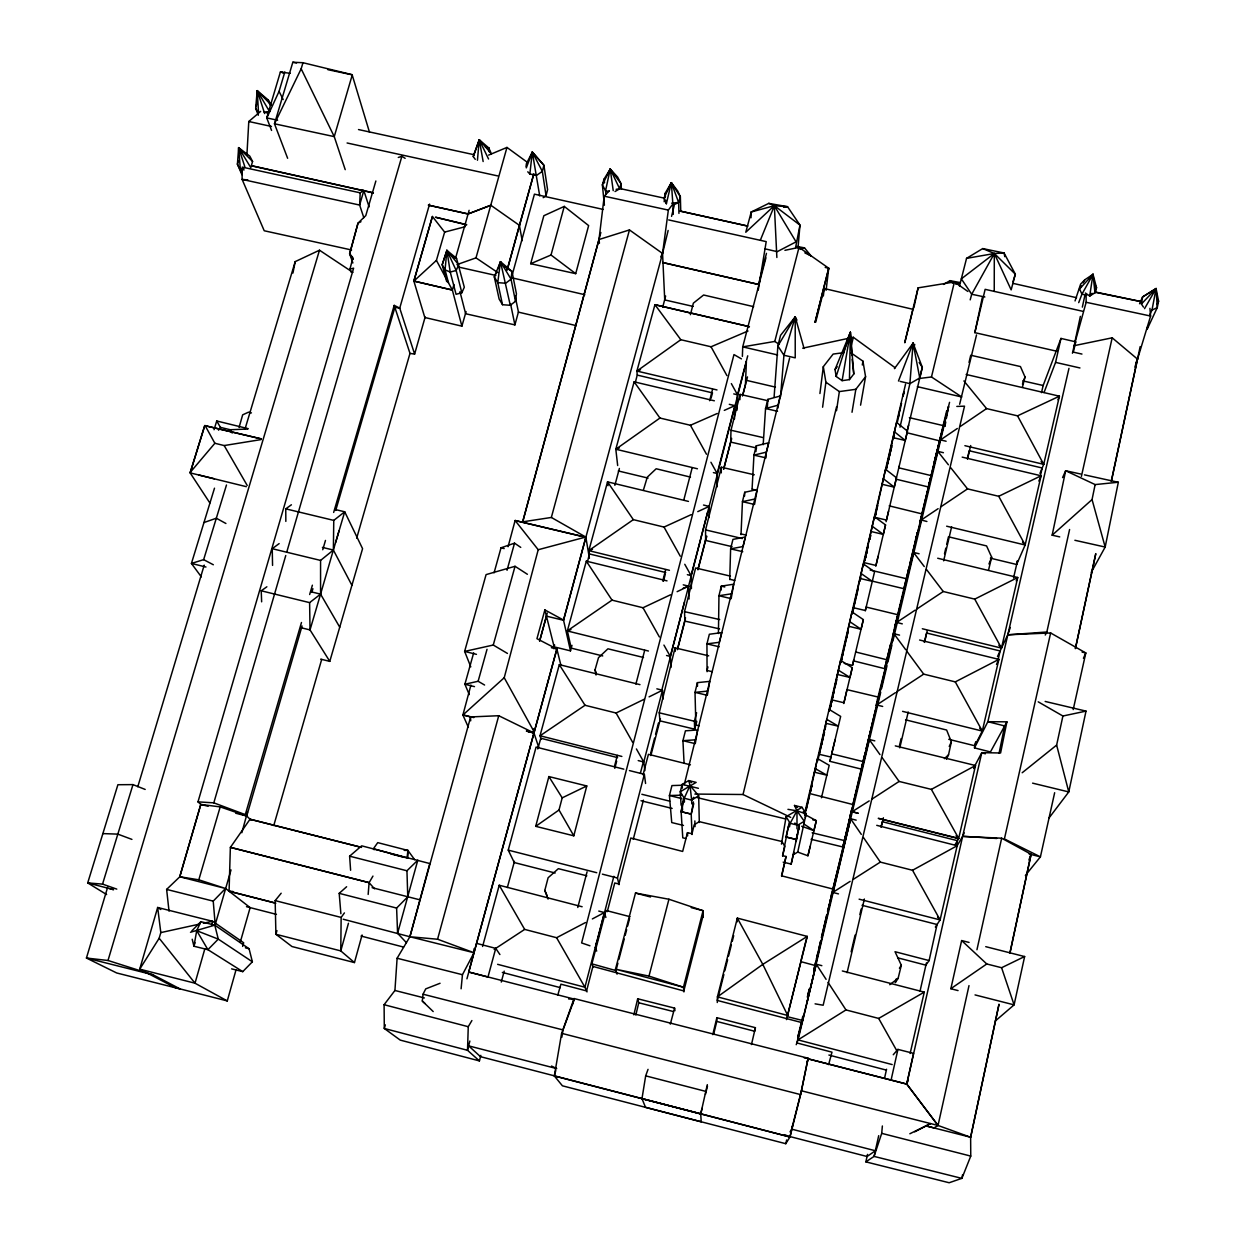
<?xml version="1.0" encoding="UTF-8"?>
<svg xmlns="http://www.w3.org/2000/svg" width="1245" height="1245" viewBox="0 0 1245 1245"><rect width="100%" height="100%" fill="white"/><g stroke="black" fill="none" stroke-linecap="round" stroke-linejoin="round"><path stroke-width="1.5" d="M261.637 601.833L261.232 590.799L309.616 602.627L320.572 594.13L333.364 550.041L333.769 520.394L344.709 511.788L333.364 550.041L320.572 560.421L320.572 594.13L310.021 629.923L329.785 661.375L362.575 548.671L344.709 511.788L335.247 509.532M774.079 397.279L777.876 345.985L795.213 316.868L795.228 357.86L783.93 355.245L777.876 345.985L780.553 335.341L795.213 316.852L796.94 320.136M994.241 291.423L994.304 253.466L1004.077 252.984L1015.329 274.18L1011.158 289.883L994.335 253.498L982.71 248.58L966.556 258.353L959.475 286.132M246.323 486.671L190.143 472.882L204.74 425.619L261.092 438.831L204.74 425.619L190.143 472.882L209.876 502.996M404.174 850.351L407.909 850.428L407.846 858.225L373.391 848.748L377.749 842.632L407.909 850.428L414.601 859.61M717.027 486.966L717.151 473.489L734.877 405.652L729.29 404.329M344.429 912.896L341.146 917.425L340.772 950.9L354.451 962.572L362.077 934.979M718.443 633.518L718.956 595.717L721.306 586.146L733.678 584.216L731.173 598.658L718.956 595.717L731.329 593.834M721.26 472.913L721.337 467.233L754.268 474.765M721.244 589.99L721.306 586.146L724.792 586.986M849.448 379.616L850.366 332.291L835.021 369.516L836.173 376.457L842.118 380.659L849.448 379.616L853.79 374.014L850.382 332.291L843.067 353.393M756.633 448.013L730.69 442.084L730.986 430.241L740.075 394.385L768.212 400.797M717.276 1002.521L717.431 996.856L737.336 918.11L807.242 936.396L786.451 1019.608M716.762 1021.429L716.871 1017.71L755.404 1027.685L754.719 1031.265L716.762 1021.429L713.618 1034.393M729.726 579.547L730.613 548.874L732.947 539.396L745.335 537.031L743 546.555L730.613 548.858L742.751 551.691M734.488 418.958L734.877 405.652L724.294 410.383M471.902 1020.542L468.26 1026.705L467.513 1050.298L479.434 1060.911L480.835 1055.355M737.024 410.181L737.507 394.789L747.731 355.821M739.904 399.661L740.075 394.385M742.378 356.397L742.72 346.873L765.924 257.839M751.031 217.766L751.249 211.992L768.772 203.371L787.556 206.701L799.975 225.112L797.998 247.957M746.377 361.735L745.444 384.627L742.549 395.91M741.024 534.696L742.44 501.673L744.743 492.273L757.225 489.581L754.532 504.458L742.44 501.673L754.859 499.012M369.111 206.935L363.789 190.376L360.194 192.819L359.649 205.067L363.805 217.657M744.572 496.039L744.743 492.273M758.221 290.194L766.204 241.623L668.674 219.929M534.167 729.103L533.965 732.947L538.774 747.498M752.089 488.989L753.941 455.125L756.275 445.85L768.725 442.784L766.391 452.122L753.941 455.125L765.986 457.88L766.251 454.051M246.899 155.236L248.782 121.512L260.641 111.381M755.948 451.562L756.275 445.85M763.185 444.683L765.55 408.547L767.869 399.365L780.257 396.003L777.783 408.235M424.374 997.945L394.93 990.475L397.108 958.245L409.901 936.722L470.657 716.933L498.747 715.719L533.965 732.947L556.873 649.003L536.953 638.685L544.874 609.925L563.503 620.041L570.49 650.855L554.165 646.871L544.874 609.925M776.864 257.482L774.359 205.752L787.556 206.701L783.727 207.261M767.34 407.037L767.869 399.365M368.162 894.439L369.096 882.674L372.955 876.091M737.024 921.985L737.336 918.11L762.749 964.284M907.107 431.408L922.312 367.306L913.099 343.184L909.893 383.662L900.01 427.206M780.553 396.641L783.93 355.245L795.228 316.899L804.083 348.507M795.586 247.49L799.975 225.112L774.406 205.69L768.772 203.371M255.661 108.471L257.201 90.652L268.189 99.927L271.208 105.078L257.233 90.652L258.524 112.455L255.661 108.471L258.306 115.24M477.442 160.247L479.247 139.751L488.756 147.922L491.417 153.789L479.278 139.736L473.24 156.574L475.263 159.344M998.926 1004.45L970.633 1137.261L970.758 1156.091L961.903 1178.33L949.157 1182.75L865.851 1161.865L874.068 1156.403L881.709 1133.355L882.363 1125.978M461.848 292.762L456.168 270.476L458.689 264.811L446.908 250.401L450.239 272.033L456.059 294.302L461.848 292.762L464.307 287.221L456.541 258.337L446.893 250.385L445.056 269.869L448.511 282.88M461.101 988.795L462.455 974.711L474.003 952.736L556.873 649.003L551.395 647.711M433.198 1011.562L422.304 1001.027L423.051 994.179L425.728 988.888L440.061 983.27M407.131 857.26L407.909 850.413M532.331 152.092L543.894 165.243L542.338 171.374L536.471 175.436L529.856 173.973L532.3 152.123L543.894 165.243L547.582 189.66L546.057 195.683L543.178 197.675M823.334 296.03L824.206 288.529L912.99 309.32L904.804 342.78M826.104 290.287L828.734 268.22L799.025 247.366L784.926 250.323M609.396 190.641L604.23 196.196L599.001 239.522L522.573 522.293L600.853 232.504M849.666 338.017L850.366 332.259L836.173 376.457M515.492 301.29L516.426 293.758L511.991 271.472L500.49 261.668L494.296 276.857L499.12 299.033L502.513 304.714L510.279 305.29L515.492 301.29L511.041 279.16L511.991 271.472L504.412 266.523M526.012 166.706L526.386 163.764L532.3 152.092L542.338 171.374L546.057 195.683M819.926 393.513L823.318 366.668L833.138 354.078L844.079 352.6M413.854 281.043L432.42 216.49L444.636 232.099L436.419 260.392L413.869 281.09L452.355 290.038L461.895 326.159L424.81 317.491L413.854 281.043L452.355 290.038L453.958 284.514M822.603 407.208L825.886 382.184L823.318 366.668M672.611 204.336L668.347 210.094L662.558 253.451L563.503 620.041M836.515 410.663L839.348 391.584L825.886 382.184M1075.042 300.932L1080.629 284.109L1084.846 279.767L1092.986 274.305L1089.702 296.014L1085.344 293.011M707.316 1084.66L700.733 1113.901L701.2 1121.807L645.517 1107.334L641.984 1098.666L645.673 1075.851L648.038 1069.346M561.822 1037.287L563.02 1029.926L574.381 999.144L468.727 972.018L534.214 732.044M852.016 412.266L855.844 389.311L865.571 376.69L862.941 361.175L851.035 352.895M862.303 364.972L862.941 361.175M1143.486 307.11L1141.385 304.013L1142.583 296.948L1156.091 288.529L1158.566 301.197L1157.274 307.593L1147.096 329.396L1147.734 326.268M561.62 1033.303L554.336 1075.945L562.413 1085.811L785.782 1143.704L789.968 1136.981L800.613 1094.604L808.176 1058.234L574.085 998.552L561.651 1033.334L800.613 1094.604M842.118 380.659L850.351 332.306L851.907 355.51M781.455 844.11L786.124 816.689L802.045 807.32L806.091 813.934L805.313 817.607M860.575 405.17L865.571 376.69M685.933 838.57L682.774 837.807L681.124 811.678L683.303 799.43M782.576 856.046L789.081 823.023M789.501 826.913L790.155 823.303L796.956 810.806L794.497 805.453L802.045 807.32M945.033 425.837L945.733 422.008M946.433 418.196L948.534 406.726L938.388 445.679M692.049 834.524L691.208 814.106L693.449 801.936M607.28 911.667L614.75 882.97L618.889 884.012L630.795 838.01L682.665 851.44L687.458 832.672L692.018 833.73L694.165 824.812L699.285 821.653L781.907 841.511L784.895 846.32L782.638 855.688L786.046 856.482L781.673 876.387M1149.664 315.141L1151.983 310.114L1156.091 288.56L1142.583 296.948L1139.564 303.733M863.439 837.496L880.324 862.1L912.538 870.271L957.172 845.729L876.745 825.342M292.933 273.06L295.205 261.621L319.483 250.214L352.911 272.39M241.841 832.734L247.475 812.191M797.002 828.765L796.971 810.822L787.945 809.343M783.167 862.147L791.151 864.077L799.352 825.513M796.146 841.495L797.625 834.259M798.356 830.633L799.103 827.022L796.131 839.441L785.968 836.998L788.458 826.322M790.046 1131.876L791.68 1129.153L801.438 1090.776L807.912 1058.795L906.78 1084.068L938.03 1125.464L970.633 1137.261L999.035 1004.31M1006.909 721.835L990.444 751.949L974.477 747.887L987.861 721.695L1006.909 721.835L1000.591 752.976L981.791 752.665L973.808 767.714M1062.576 477.598L1065.658 470.735L1095.133 484.585L1118.337 482.235L1105.171 547.053L1091.227 572.389M956.378 845.884L957.452 840.671L882.285 821.7L881.04 826.851M999.05 753.349L1004.653 725.944L987.861 721.695L1068.973 368.349M1074.886 540.283L1105.171 547.053L1092.052 499.572L1095.133 484.585M910.126 1053.503L924.272 992.125L842.32 970.96M1059.728 536.891L1052.149 535.194L1065.658 470.735L1080.707 474.034M596.682 951.102L595.468 947.694L596.682 941.998M809.515 795.353L806.169 810.013M810.013 793.003L817.529 758.594L829.201 765.301L821.451 797.765M810.588 791.197L811.74 785.782M621.426 189.178L620.975 183.606L617.676 177.101L610.221 169.024L605.568 190.781L605.926 194.469M913.877 307.733L918.11 287.86L954.417 281.961L967.863 291.454M821.482 745.008L824.268 732.013M1057.347 351.355L974.835 332.648L982.305 297.602M1074.793 342.422L1080.364 316.401M1082.356 307.11L1084.8 295.719M1009.835 953.234L1031.093 854.272L1001.665 838.196L962.618 836.438L906.749 1084.099L938.03 1125.464L934.046 1127.923L926.576 1126.04M1009.991 953.032L1031.093 854.272M1095.771 553.62L1075.384 648.645L1095.725 554.056M1111.256 481.395L1137.339 359.774L1150.598 316.043L1149.929 308.355M1045.162 701.449L1086.014 711.113L1068.77 791.929L1049.177 817.778M664.176 201.768L665.001 193.52L671.335 182.657L677.622 190.89L680.361 196.726L680.766 211.417M837.418 674.479L849.993 677.451L852.249 667.709L840.624 660.364L830.15 708.14L831.862 700.779M832.282 698.943L836.391 679.941M1111.583 480.274L1140.171 346.608M962.603 1174.626L961.809 1178.361L874.068 1156.403L878.705 1135.673M1032.603 783.152L1068.77 791.929L1056.631 745.101L1062.903 716.015L1086.014 711.113M670.557 594.768L642.996 607.747L612.026 600.137L567.378 630.81L571.206 648.131L602.736 655.944M589.43 554.149L588.869 550.539L633.331 519.647L664.021 527.071L691.271 514.605M617.676 465.521L615.808 449.227L634.125 381.826L714.35 400.797M637.191 374.698L636.926 370.948L654.932 304.683L749.397 326.688L654.932 304.683L680.813 339.714L711.035 346.779L748.027 330.999M848.748 626.282L861.089 629.27L863.33 619.605L852.016 611.933L840.873 662.542L842.989 653.423M946.433 759.294L948.534 754.797L951.351 741.849L946.636 730.037L905.582 719.828M852.296 613.552L863.33 563.907L874.55 571.813L865.291 610.797M854.864 602.627L856.498 595.141M863.999 563.409L874.426 516.737L885.522 524.908L883.327 534.401L871.002 531.506M913.799 347.993L914.593 344.336L913.737 348.133M958.059 990.584L950.853 988.748L961.638 940.551L986.771 963.972L1001.587 967.723L1024.635 956.518L1014.099 1004.871L995.471 1020.838M867.827 546.757L864.824 560.437L866.613 552.858M869.508 539.163L870.333 535.366M874.457 518.932L885.568 469.303L896.447 477.769L894.283 487.168L882.082 484.289M885.709 470.875L896.602 422.428L907.449 431.144L905.286 440.465L893.054 437.649M899.123 466.252L898.781 467.824L931.525 475.683L928.365 486.966L896.089 479.2M897.847 957.872L925.829 965.14L929.112 960.58L937.049 924.506L862.038 905.286M968.999 985.62L938.03 1125.464L801.438 1090.791M976.951 949.733L1001.665 838.196M898.33 417.122L900.057 409.34M902.983 396.206L903.808 392.455M893.661 438.396L894.408 435.003M897.349 422.273L899.03 414.694M899.87 410.897L901.551 403.318M903.247 395.739L904.088 391.942M891.078 1080.084L897.925 1049.395L913.55 1053.379L906.733 1084.099L807.912 1058.795M1045.24 635.028L1046.843 631.993L1069.595 529.499M1081.407 476.368L1112.174 337.8L1137.603 359.198L1135.751 363.151M1054.655 792.723L1040.415 856.856L1025.366 875.468M1073.206 709.588L1085.811 652.956L1050.624 632.958L1007.765 634.794L997.494 656.52M884.51 1078.357L886.564 1069.237M865.851 1161.865L867.532 1154.38M1050.655 632.911L1004.404 838.943L1040.415 856.856L1029.164 854.023M1041.505 392.657L1043.108 385.623L1060.989 338.422L1075.696 341.846L1073.361 352.133L1081.952 354.062M1044.041 392.517L1055.573 362.388L1060.989 338.422M920.008 991.253L926.404 962.961M950.869 988.67L986.771 963.972M829.108 709.401L840.655 716.404L829.917 761.333L861.447 769.13L865.291 752.26M866.146 748.51L877.118 704.701L895.435 692.671M861.447 769.13L878.425 697.122L846.942 689.637L843.954 702.756L831.925 699.892L829.294 711.113M981.791 752.665L962.618 836.438L964.206 832.905M792.987 1123.846L789.968 1136.981L554.367 1075.991L555.784 1070.467M974.477 747.887L975.769 742.238M1013.539 577.976L1017.445 560.966M1040.322 476.135L1042.189 467.995L969.201 450.752L967.318 458.876M990.413 558.18L1016.62 564.483L1025.149 544.999L1041.085 475.777L962.198 457.133M1039.964 473.349L1043.715 464.338L1059.402 396.19L966.151 374.465M955.164 844.577L958.681 838.414L931.369 789.377L899.108 781.44L882.191 757.723M935.353 927.058L940.1 919.915L957.172 845.744M1072.443 353.238L1074.186 345.674L1112.159 337.815M863.299 566.413L864.154 562.662L875.966 565.448L878.067 556.359M874.955 517.469L875.749 514.045M844.203 663.352L852.514 665.375L853.774 659.897M888.572 511.057L886.487 520.083L874.799 517.313M785.782 1143.704L786.638 1139.969M806.853 1063.884L808.176 1058.234L804.286 1057.939M948.752 739.312L974.819 745.771L975.691 741.989M1016.62 564.483L1017.492 560.732M997.961 660.332L1000.124 650.979L926.56 633.005L924.304 642.373M974.819 745.771L982.305 731.064L998.879 659.383L919.604 640.023M878.254 818.354L958.619 838.648L975.52 765.519L895.295 745.879M751.466 1044.555L755.404 1027.685M866.333 553.605L868.014 546.353M869.71 539.085L870.566 535.459M864.948 560.079L866.722 552.547M869.804 539.35L870.675 535.583M813.701 970.82L818.012 952.254M818.883 948.55L820.611 941.127M821.467 937.407L826.649 915.137M827.52 911.418L833.232 889.117L781.518 875.811L786.046 856.482M815.273 966.353L833.232 889.117M851.144 951.865L855.066 935.104M859.859 914.608L861.166 909.021M673.265 214.389L672.954 205.285L678.618 202.437L671.351 182.673L664.005 198.095L666.371 203.729L671.335 182.688L680.361 196.726L678.618 202.437L678.945 213.393M805.048 811.631L905.551 384.191M824.89 729.803L825.777 726.053M846.242 638.903L847.969 631.573M852.265 613.24L853.556 607.747L865.353 610.517L866.146 607.062L898.096 614.797L884.604 668.643L853.525 660.877M810.168 792.987L811.942 785.424M815.055 772.196L815.942 768.414M817.732 760.851L824.517 732.107M829.73 709.806L834.166 690.897M835.053 687.115L836.842 679.552M840.842 662.527L847.954 632.273M852.389 613.365L855.502 600.137M856.389 596.355L858.163 588.792M859.953 581.228L860.84 577.447M875.064 516.94L877.725 505.594M886.175 469.661L891.498 446.971M944.504 553.745L945.826 548.096M946.714 544.33L948.472 536.797L986.569 545.917L991.674 557.2L988.53 570.148M847.082 972.718L864.357 899.03M881.195 827.24L883.405 817.794M899.793 747.871L908.212 711.984M924.615 642.062L927.26 630.733M943.663 560.826L951.631 526.806M967.583 458.782L970.68 445.554M804.721 815.553L809.888 793.61L853.385 804.643L842.834 846.973L811.118 839.301M886.098 521.686L907.449 431.159M875.795 566.179L885.522 524.923M877.336 699.752L893.926 633.752L899.544 635.121M849.915 816.891L851.658 809.483M852.545 805.78L864.357 755.793M842.834 846.973L850.817 813.312M882.674 706.444L877.025 705.059L893.926 633.752L905.753 649.781M899.372 746.066L901.147 738.565M633.845 1014.846L637.689 998.77L674.588 1008.123L674.946 1010.691M635.822 1015.08L638.763 1002.77L637.689 998.77M791.151 864.077L793.937 852.343M852.343 613.645L853.634 608.229M852.514 665.375L863.33 619.621M843.783 703.518L852.249 667.725M798.045 852.202L807.927 855.782L810.168 846.351M801.702 826.244L813.934 830.648L816.315 820.657L804.426 814.261M807.554 996.311L809.359 988.748M813.856 969.824L815.646 962.26M816.549 958.479L820.595 941.438M821.498 937.656L826.882 914.95M827.785 911.169L831.831 894.143M832.734 890.346L850.273 816.549M852.965 805.204L861.509 769.254M867.796 742.751L875.453 710.584M878.596 697.34L879.499 693.558M880.386 689.777L885.786 667.071M893.428 634.903L895.233 627.34M897.925 615.979L904.664 587.593M911.418 559.207L917.705 532.72M921.751 515.695L933.89 464.603M934.793 460.821L937.485 449.461M938.107 508.676L921.253 520.005L915.542 540.19L917.332 532.751M807.025 1002.458L880.697 692.298M881.6 688.516L886.985 665.826M887.887 662.044L891.934 645.019M892.836 641.237L948.534 406.726M796.209 1044.695L798.092 1039.84L845.977 1009.928L878.674 1018.426L924.272 992.125M974.835 332.648L985.137 289.338L1082.932 311.328M969.03 362.435L970.742 355.245L1020.433 366.559L1025.008 376.955L1022.456 387.179M976.531 334.921L959.646 404.251M256.065 106.759L257.295 101.654M587.298 562.647L589.399 553.932L665.717 572.529M887.483 463.576L891.513 446.737M886.269 469.474L892.011 445.477M807.927 855.782L816.315 820.657L812.72 819.786M920.024 521.562L931.68 473.147M895.139 625.208L908.881 568.016M909.784 564.265L917.456 532.269M928.365 486.966L931.4 474.329M932.256 470.719L936.598 452.666M871.936 581.042L903.917 588.714L939.866 440.932L906.625 432.669M831.24 895.295L850.568 818.728L856.186 820.144M797.858 1036.852L802.838 1016.091M807.367 997.214L809.188 989.666M802.605 1020.48L815.74 965.669L800.877 961.654L787.354 1016.683L802.605 1020.48L797.78 1037.178M892.167 1064.568L798.076 1039.917L816.253 964.221L821.84 965.669M662.698 307.282L665.624 296.03M694.866 794.061L743.032 794.512L836.562 406.819M851.066 346.686L853.339 337.286L895.186 367.773M705.464 1094.339L707.487 1085.967M701.184 1112.05L702.071 1108.33M900.119 381.39L909.893 383.662L919.744 377.966L922.312 367.306L919.168 362.497M907.029 431.766L908.648 425.074M829.917 761.333L831.146 756.26M835.006 740.121L831.707 753.832L863.703 761.722M918.701 378.573L931.478 376.97L954.417 281.961M884.604 668.643L890.424 644.583M894.47 627.916L898.096 614.797M946.62 411.083L934.341 461.973L949.561 402.337M668.145 230.465L662.558 253.451L660.768 256.89M671.569 216.365L674.136 205.83M696.375 722.489L694.648 729.165L659.959 720.855L659.227 712.809L675.023 647.851L708.716 655.835M693.776 803.616L691.208 814.106L681.124 811.678L683.676 801.126M712.762 1034.626L716.871 1017.71M921.253 520.005L926.903 521.484M446.877 250.401L442.193 264.78L445.056 269.869L450.239 272.033L456.168 270.476L446.893 250.401L442.193 264.78L446.69 281.588M707.3 691.146L695.021 692.36L707.316 695.301L709.743 681.373L697.402 682.633L695.021 692.376L695.862 725.01L699.161 725.804M695.862 725.01L696.764 721.322M904.804 342.173L918.11 287.86M684.299 784.506L789.61 358.14M803.196 811.818L806.091 813.934L797.734 852.078L793.143 854.801M896.198 978.975L895.279 982.663L898.112 978.352L901.333 965.248L895.03 951.709L929.112 960.58M707.938 666.915L707.051 670.464L712.109 671.678M801.002 960.642L805.951 940.769M732.091 546.664L705.619 540.439L706.569 536.688M695.177 739.841L682.929 740.682L695.27 743.654L697.651 729.959L685.435 730.831L682.929 740.682L684.081 763.201M469.847 1041.038L467.513 1050.298L384.3 1028.479L384.098 1004.715L394.93 990.475M705.619 540.439L705.557 529.903L721.337 467.233M730.69 442.084L731.64 438.364M815.055 322.222L828.734 268.22L825.217 267.442M723.874 974.524L717.322 1000.435L801.796 1022.581L796.893 1042.936L831.987 1052.181L828.594 1064.631M724.808 970.82L727.625 959.724M728.558 956.02L731.36 944.908M732.293 941.204L733.694 935.664M690.415 314.689L693.356 303.158L703.612 295.003L753.645 306.659M719.548 628.881L684.874 621.099L684.517 611.668L695.628 567.985L730.442 576.124M815.055 322.237L828.734 268.251M815.646 322.315L824.206 288.529M572.669 1004.092L574.085 998.552M758.501 284.436L662.636 262.524L758.501 284.436L766.453 253.373M703.16 915.386L683.816 990.942L592.9 966.416L586.582 990.927L560.919 984.188L557.776 995.097M635.386 382.231L637.222 375.087L712.482 392.875L711.066 398.244M595.468 947.694L613.847 876.324M640.444 773.036L643.354 761.769M661.733 690.399L684.47 602.129M687.847 588.978L707.689 511.975M708.654 508.225L746.377 361.735M650.715 753.132L654.59 738.098M655.555 734.332L658.449 723.049M677.296 649.734L685.513 617.769M698.087 568.887L706.304 536.922M723.703 469.225L731.438 439.143M777.643 354.965L742.72 346.873L774.779 341.441L799.025 247.366M878.705 818.432L958.697 838.383M577.789 907.481L587.064 871.811M614.408 766.702L617.333 755.435M635.899 684.112L644.692 650.326M662.76 580.886L665.686 569.619M683.754 500.179L692.049 468.276M709.634 400.703L712.56 389.436M663.445 581.259L665.266 574.272M619.045 884.666L617.458 878.005L644.35 774.328L629.425 770.577M650.855 755.575L660.426 718.785M633.269 839.301L643.4 800.146M694.648 729.165L694.414 721.244L696.624 712.762M683.91 991.923L683.458 987.238L648.987 976.111L668.938 899.248L703.067 910.702L703.192 917.3M548.08 899.092L544.812 890.44L548.111 877.756L558.367 868.668L586.815 875.811M573.805 835.815L586.784 785.968L548.889 776.569L535.708 826.338L573.805 835.815L559.005 809.997L562.195 797.858L548.889 776.569M614.797 768.336L616.664 761.193M683.24 584.839L688.641 586.162L670.292 656.426L671.008 667.46M742.627 395.521L747.498 376.908M723.672 468.914L731.344 439.501M697.931 569.837L706.724 536.113M677.638 648.925L685.357 619.31M617.909 963.179L615.948 970.602L591.889 963.848L605.926 910.453L630.079 916.709M618.874 959.459L624.227 939.01M625.208 935.291L626.671 929.719M627.636 926L629.581 918.577M643.042 774.779L648.427 754.314L690.43 764.835M668.938 899.248L635.495 893.054L615.497 969.186L617.084 974.166M470.921 685.092L462.891 715.019L504.225 677.731L538.213 549.73L515.119 520.519L508.084 546.695M351.028 272.11L349.938 269.076L352.957 257.762L349.596 253.7L358.015 223.135L365.797 215.587L375.865 180.992M570.49 650.855L571.969 645.33M670.324 1024.137L674.588 1008.123M575.704 273.667L588.636 225.594L564.265 206.405L543.847 215.727L530.681 263.707L575.704 273.667L551.021 255.007L530.681 263.707M584.092 536.891L515.119 520.519L585.85 537.249L563.565 620.29L546.43 616.135L539.583 641.159M614.859 485.332L619.387 468.462M238.402 160.605L237.421 164.215L241.888 174.642M343.2 919.215L409.916 936.754L429.774 863.548L361.657 845.837L349.612 856.171L350.608 870.271M553.651 648.645L554.647 644.972M466.937 978.835L474.003 952.736L473.94 948.861M717.011 389.95L636.895 371.057L680.813 339.714M555.161 873.01L514.278 862.552L508.24 850.133L536.066 747.093L623.823 769.161M476.539 943.368L495.743 948.363L487.962 977.045L468.727 972.018M501.268 982.056L504.209 971.131M970.197 299.858L971.707 294.256L994.335 253.498L1015.329 274.18L1013.072 281.494M459.965 291.657L465.63 313.74L514.901 324.898L518.434 311.966L515.072 295.812M551.021 255.007L564.265 206.405M522.464 521.873L551.348 517.453L629.456 229.936L662.558 253.451L664.721 299.78M539.77 640.599L547.255 613.038M669.437 570.303L588.838 550.648L607.544 481.862L688.454 501.408M667.024 580.87L586.317 561.153L567.346 630.95L648.443 651.026M567.378 630.826L570.973 629.612M482.593 946.48L499.229 885.242L582.131 906.749M639.977 684.641L559.316 664.643L540.003 735.779L541.17 739.405M507.337 887.545L514.45 861.338M437.571 939.228L474.003 952.736L409.916 936.754L437.571 939.228L498.747 715.719M512.458 273.993L534.432 194.158L603.265 209.44M507.026 570.288L514.527 543.162L520.752 547.395M348.46 923.261L340.772 950.9L275.908 934.264L275.161 900.617L281.168 893.225M494.078 572.84L501.019 547.8L514.527 543.162M470.781 666.838L464.634 651.415L493.269 645.034L515.041 566.304L527.398 574.287M1073.999 346.141L1086.154 302.286L1086.091 294.769M473.676 652.847L464.899 684.236L469.272 694.617M397.591 933.299L417.806 860.186L406.944 870.769L407.769 896.805L396.61 908.072L397.591 933.299L406.461 942.73M474.485 686.633L464.899 684.236L478.127 681.264L487.028 649.299M385.312 1024.853L384.3 1028.479L400.267 1040.12L479.434 1060.911M938.465 445.959L939.399 442.613M933.719 465.879L937.781 451.359L943.414 452.698M469.116 210.312L455.468 258.493M456.946 264.625L475.995 257.871L506.964 147.424L526.946 162.021M194.936 942.73L193.94 946.231L207.899 949.67L242.759 971.629L252.377 961.794L249.078 948.752L214.778 925.144L200.881 921.673L191.777 930.933M242.635 946.418L243.662 942.776L212.677 921.316L157.664 907.481L139.72 969.155L175.358 987.705L227.275 1000.918L235.974 970.026M537.778 748.945L540.797 738.254L617.613 757.629M919.759 522.947L922.296 513.967L889.195 505.844M239.071 427.44L242.666 414.834L248.486 412.188L251.443 412.904M204.896 948.628L195.014 983.208L227.275 1000.918M211.65 924.957L212.522 921.238L203.34 923.261M414.616 354.094L399.738 308.122L394.214 305.383L409.994 353.393L414.616 354.094L425.167 316.961M276.95 930.606L275.908 934.264L291.952 946.527L354.451 962.572M596.044 675.008L595.048 669.826L598.503 657.671L607.933 648.801L643.509 657.485M429.572 204.087L399.738 308.122L394.883 307.39L335.714 510.466M413.869 281.09L432.42 216.49M240.332 941.951L250.136 907.621L225.547 888.463L213.222 901.131L215.214 924.63L231.025 869.928M461.895 326.159L466.066 311.577M908.508 569.93L913.503 552.422L919.09 553.76M273.76 825.559L321.677 659.461M356.677 538.151L409.994 353.393M159.173 938.248L195.014 983.208L139.72 969.155L159.173 938.248L160.807 932.598L157.664 907.481L160.776 909.504M169.024 911.153L166.628 889.412L179.794 876.791L200.803 804.426L197.986 801.873L353.627 268.157L349.938 269.076M892.603 636.475L913.503 552.422L924.257 566.537M179.731 876.745L198.811 879.81L225.625 888.525L179.731 876.745L200.803 804.426L220.194 806.9L246.712 816.004L302.068 625.97M197.986 801.873L213.813 802.838L285.759 555.519M286.848 551.8L401.886 156.325L405.139 158.348M250.821 819.988L245.296 814.635L301.477 622.5M309.663 594.519L312.386 585.197M322.751 549.745L325.474 540.423M333.66 512.442L394.214 305.383M311.841 592.433L312.915 588.714M198.811 879.81L220.194 806.9M238.713 151.376L238.62 147.657L249.794 156.139L252.579 161.476L250.774 167.608L238.651 147.673L237.421 164.215L241.81 172.557M806.153 940.084L807.242 936.396L762.889 964.315M271.566 130.429L266.726 117.901L280.374 72.039L290.287 73.315M266.819 117.933L279.067 91.367L284.84 71.945M369.469 132.141L352.117 74.684L302.971 62.717L292.824 62.25L274.491 123.8L287.626 158.271M345.223 169.647L334.251 136.623L274.491 123.8L301.166 68.802L302.971 62.717M107.646 887.28L86.434 958.043L108.004 960.486L319.483 250.214M335.652 542.369L339.045 530.884M875.966 705.417L878.425 697.122M137.79 786.731L204.211 565.137M244.969 429.214L295.205 261.621M643.494 489.799L647.291 477.146L656.177 468.758L690.477 477.115M866.442 748.525L869.181 739.483L874.799 740.853M214.498 488.18L191.434 563.44L201.348 576.886M132.982 784.615L117.901 784.723L87.71 882.923L102.541 884.106L132.982 784.615L145.183 789.439M205.97 567.02L191.434 563.44L203.651 559.643L226.481 485.005M1091.974 293.26L1089.702 296.014L1094.977 292.808L1096.534 287.719L1093.017 274.32L1079.555 288.996L1081.952 294.162L1078.699 302.644M214.047 429.727L216.739 420.981L248.082 428.653M683.209 588.169L688.641 586.162L677.124 591.671M851.269 811.444L853.385 804.643M498.28 268.593L500.459 261.652L511.041 279.16L505.703 283.238L497.751 282.646L494.296 276.857L495.883 273.558M848.716 822.509L869.181 739.483L879.982 754.626M829.995 901.115L832.874 892.369L850.133 881.367M1134.849 367.119L1137.339 359.774M1010.286 627.496L1007.75 634.826L1046.843 631.993M813.779 971.193L816.253 964.221L826.089 979.348M1022.456 384.145L1025.008 376.955M1028.915 860.046L1030.86 854.584M473.24 156.574L479.247 139.736L488.554 159.002M794.045 320.058L795.228 316.837M906.78 1084.068L908.103 1080.489M526.308 167.888L532.3 152.108L539.723 195.932M898.485 381.017L913.036 343.215L914.172 348.6M1094.511 292.84L1096.534 287.719L1094.822 284.623M1073.626 347.075L1075.696 341.846M988.966 564.001L991.674 557.2M1057.97 399.754L1059.402 396.19L1017.538 415.846L986.569 408.593L963.91 380.939M760.462 239.927L774.406 205.69M1038.859 481.084L1041.085 475.777L998.723 496.288L967.536 488.88L950.791 467.778M1016.216 580.901L1017.725 577.509L937.703 558.242M1083.43 658.278L1085.811 652.956L1082.092 652.1M949.235 746.455L951.351 741.849M200.881 921.673L196.726 930.653L193.94 946.231L192.212 939.244M1156.994 304.574L1158.566 301.197L1156.807 298.271M996.498 664.363L998.879 659.383L955.288 681.886L923.697 674.136L906.874 651.306M615.03 191.528L619.668 188.82L620.975 183.606L610.237 169.04L602.378 184.867L604.401 205.238M973.886 768.585L975.52 765.519L931.369 789.377M1094.977 292.808L1093.017 274.336L1081.952 294.162L1086.605 295.267M1079.555 288.996L1081.314 285.93M1083.072 282.848L1084.846 279.767M1144.544 308.651L1156.076 288.56L1157.274 307.593L1151.983 310.114M956.938 846.071L962.712 836.266L996.809 838.476M616.15 189.318L619.668 188.82L610.237 169.055L604.043 179.124L602.378 184.867L605.568 190.781L608.727 191.45M899.419 968.252L901.333 965.248M266.726 117.901L277.604 120.236M218.56 430.194L220.396 427.377L216.739 420.981M250.027 819.226L361.47 847.378L250.027 819.226L230.418 847.378L369.049 882.627L374.527 888.79M894.424 368.66L913.036 343.2M691.8 803.896L691.644 800.115L693.745 797.314M835.021 369.516L837.216 366.746M190.143 472.493L214.871 443.282L224.178 445.554L261.248 439.563M893.256 1054.748L897.925 1049.395M1141.385 304.013L1156.076 288.544M944.41 758.641L948.534 754.797M1092.052 499.572L1052.149 535.194M340.881 913.721L339.2 893.35L346.624 886.736M1022.176 772.756L1056.631 745.101M889.724 984.702L898.112 978.352M272.562 565.401L272.235 548.703L279.145 543.598M285.836 521.39L285.759 508.847L291.408 504.785M261.232 590.799L266.866 586.784M697.433 468.774L615.808 449.227L659.943 418.04L690.43 425.276L717.26 413.48M535.708 826.338L559.005 809.997M957.296 428.498L940.52 439.905L946.122 441.244M960.362 426.412L986.569 408.593M644.085 699.301L616.088 713.011L585.025 705.277L540.065 735.779L621.862 756.446M941.173 506.606L967.536 488.88M915.168 610.143L896.68 622.422L902.283 623.854M916.725 609.116L943.259 591.515L974.742 599.125L1017.725 577.509L1001.478 648.1L922.327 628.756M494.156 949.437L524.674 929.408L556.593 937.718L585.492 922.545M897.007 691.644L923.697 674.136M858.085 813.25L852.094 811.74L869.197 800.908M872.294 798.901L899.108 781.44M853.292 879.343L880.324 862.1M691.535 782.638L688.703 780.568L696.142 782.389L680.268 791.727L684.236 798.247L691.644 800.115L698.678 795.773L690.057 785.533L688.703 780.568L682.151 784.428L680.268 791.727L681.093 805.188M786.124 816.689L790.155 823.303L797.718 825.17L804.27 821.28L796.987 810.806L806.091 813.934M943.508 284.42L950.028 280.654L960.222 282.584L955.631 284.093M592.355 918.934L604.401 912.538L598.767 911.075M909.846 1133.775L930.544 1123.597L914.717 1131.829M649.096 696.858L662.48 690.228L656.846 688.827M562.195 797.858L586.769 785.953M360.972 221.719L358.015 223.135L349.705 254.011L353.129 259.333M697.776 511.633L709.152 506.404L703.503 505.034M488.6 155.111L506.964 147.424M266.29 112.906L269.574 111.63L257.233 90.652L264.656 113.56M490.732 205.254L468.089 213.984L428.296 205.129L468.058 213.938L490.857 205.285L519.383 225.314L522.2 240.674M588.838 550.648L592.48 549.31M636.895 371.057L640.537 369.734M615.808 449.227L619.403 447.904M800.146 249.389L804.503 247.864L811.024 255.879L804.861 252.891M203.962 522.542L216.319 518.231L225.921 523.491M629.456 229.936L599.016 239.522L599.421 243.273M398.291 157.446L401.886 156.325M515.041 566.304L486.079 574.614L464.634 651.415L476.446 654.341M778.016 405.201L765.55 408.547L777.549 411.27M538.213 549.73L585.586 537.093M444.636 232.099L465.288 226.699M190.485 932.256L214.778 925.144L218.28 939.119L252.377 961.794M160.807 932.598L199.682 924.055M802.683 348.18L853.339 337.286M956.596 283.269L960.222 282.584M966.556 258.353L994.319 253.529L961.342 278.849L971.707 294.256L984.857 297.01M252.579 161.476L238.651 147.673L240.316 169.102L243.802 168.604M839.348 391.584L855.844 389.311M671.631 203.184L678.618 202.437M264.049 112.034L269.574 111.63M220.396 427.377L230.278 429.743L247.755 429.011M956.829 406.43L964.517 406.166L823.163 1005.229L815.086 1003.843M682.431 785.237L671.942 785.579L669.421 795.539L671.74 822.556L683.474 825.435M681.669 795.166L669.421 795.539L681.871 798.59M102.868 833.59L117.839 834.134L131.923 839.395M568.638 998.957L572.498 999.128M232.955 891.482L229.127 891.249L275.83 903.201L229.08 891.218L230.356 847.331L369.096 882.674M247.895 179.934L242.106 179.404L242.184 167.11L360.194 192.819M359.976 190.189L363.836 190.532L359.649 205.067L242.106 179.404L264.22 230.761L351.588 249.996M796.769 246.432L804.503 247.864M1095.289 292.279L1140.14 301.43M982.71 248.58L1004.077 252.984L1004.793 256.672M648.987 976.111L615.497 969.186L683.458 987.238L703.067 910.702L691.224 907.605M1095.398 292.03L1140.155 301.383M292.824 62.25L296.543 63.044M327.871 69.673L352.273 74.84L334.251 136.623L301.166 68.802M1086.154 302.286L1150.598 316.043M485.41 147.19L488.756 147.922L489.518 151.719M620.368 188.649L664.021 198.095M604.23 196.196L668.347 210.094M240.316 169.102L244.098 169.927M358.513 129.558L474.361 154.785M248.782 121.512L271.472 126.461M347.09 142.988L497.751 175.918M252.144 165.974L373.36 192.928M1084.473 474.859L1118.352 482.297M252.066 165.787L373.329 192.819M684.517 611.668L719.688 619.559M774.312 205.736L796.069 241.857L777.238 251.661L764.71 248.782M1012.854 283.331L1076.583 297.711M458.533 267.052L495.852 275.441M1055.573 362.388L1079.96 367.96M1022.736 380.845L1043.263 385.53M665.048 299.998L693.107 306.41M730.986 430.241L762.952 437.54M752.073 489.207L757.022 490.343M511.43 277.713L584.854 294.723M917.378 386.666L961.762 396.984L931.478 376.97M741.055 533.934L746.02 535.085M825.933 723.314L838.336 726.193L826.773 719.345L819.288 754.33L830.975 757.069M518.34 312.121L576.093 325.583M909.379 417.666L945.251 426.07M747.202 380.534L775.433 387.117M859.968 578.443L872.294 581.337L861.042 573.478M729.726 579.267L734.706 580.435M733.741 393.902L737.507 394.789L731.344 383.6M705.557 529.903L742.394 538.556M964.891 445.679L1043.715 464.338L1017.538 415.846M466.564 224.629L435.485 217.221L466.626 224.863M946.651 526.199L1025.149 544.999L998.723 496.288M713.401 472.602L717.151 473.489L710.926 462.253M870.177 570.054L906.765 578.816M719.236 646.793L706.942 643.867L709.354 634.25L721.742 632.616L719.299 642.311L706.942 643.867L707.067 671.693M659.227 712.809L694.414 721.244M814.432 772.211L826.851 775.184L815.195 768.585M681.124 811.678L691.208 814.09M618.298 470.952L648.085 478.111M285.759 508.847L333.769 520.394M322.424 547.395L333.364 550.041L351.853 585.181M697.013 797.578L785.673 818.961M812.16 832.796L844.826 840.686M785.968 836.998L796.131 839.441M501.019 547.8L504.178 548.578M272.235 548.703L320.572 560.421M687.365 574.676L691.084 575.595L691.426 588.62M311.406 591.889L320.572 594.13L339.76 627.231M300.823 627.682L310.021 629.923L309.616 602.627M320.696 659.134L329.785 661.375M199.06 475.061L214.389 478.827M902.578 711.362L982.305 731.064L955.288 681.886M641.86 794.279L669.717 801.157M641.019 800.753L672.129 808.425M231.601 968.875L242.759 971.629M666.542 655.492L670.292 656.426L663.927 645.081M855.642 651.975L887.171 659.834M981.682 752.867L985.371 753.785M419.985 899.855L372.115 887.685M245.374 947.818L249.078 948.752M526.479 731.048L533.965 732.947L533.623 729.072M208.133 806.278L201.441 804.581M235.694 813.218L246.712 816.004M391.023 853.992L402.244 856.825M166.628 889.412L213.222 901.131M397.108 958.245L462.455 974.711M153.088 974.819L86.434 958.043L116.672 972.967L180.167 988.966L153.088 974.819L108.004 960.486M852.483 811.802L858.101 813.218M526.51 731.048L533.965 732.947L527.195 731.22M638.218 760.586L643.774 761.987L644.91 770.624M961.638 940.551L969.061 942.434M985.744 946.667L1024.651 956.565M638.763 1002.77L673.296 1011.516M463.607 714.988L473.785 717.587M508.24 850.133L596.744 872.714M602.393 874.161L617.458 878.005M975.037 994.911L1014.099 1004.871L1001.587 967.723M349.612 856.171L406.944 870.769M275.161 900.617L341.146 917.425M423.098 994.226L563.02 1029.926M926.047 1125.916L970.633 1137.261M881.709 1133.355L970.758 1156.091M838.476 893.894L832.858 892.447L850.568 818.728L861.307 834.383M859.112 899.17L940.1 919.915L912.538 870.271M339.2 893.35L396.61 908.072M276.452 914.375L246.494 906.687M361.05 936.053L403.536 947.071M645.673 1075.851L705.386 1091.289M791.68 1129.153L875.36 1150.754L867.08 1156.512L789.439 1136.436M635.495 893.054L650.512 896.976M113.591 889.677L87.71 882.923L106.634 894.564M384.098 1004.715L468.26 1026.705M641.984 1098.666L700.733 1113.901M497.626 964.33L584.917 987.223L587.017 991.907M828.905 1055.044L886.3 1070.093M502.342 972.423L560.343 987.658M109.871 888.712L113.202 889.584M698.398 788.303L682.151 784.428L682.369 788.116M589.943 945.795L581.617 942.932L733.974 354.576L741.444 358.887M102.541 884.106L116.781 889.117M213.813 802.838L245.296 814.635M451.842 256.345L456.541 258.337M784.63 1134.631L789.968 1136.981L480.492 1056.678L468.634 1045.862L556.717 1068.599L551.504 1066.047M743.032 794.512L790.715 817.389M203.651 559.643L213.346 564.763M533.374 173.771L536.471 175.436M551.348 517.453L585.819 537.077L589.414 558.242M1038.206 701.822L1062.903 716.015M478.127 681.264L484.585 685.03M493.269 645.034L507.446 653.438M838.352 670.168L849.993 677.451M774.779 341.441L779.37 344.429M807.849 253.778L811.024 255.879M803.819 823.941L813.934 830.633M849.759 621.66L861.089 629.27M475.995 257.871L497.875 272.639M872.169 526.23L883.327 534.401M794.497 805.453L797.391 807.585M794.824 823.054L797.718 825.17M883.327 478.702L894.283 487.168M894.361 431.735L905.286 440.465M422.304 1001.027L425.043 1003.532M950.028 280.654L952.721 283.284M527.755 171.81L529.856 173.973M1041.085 461.537L1043.715 464.338M1022.503 542.151L1025.149 544.999M998.848 645.237L1001.478 648.1L974.742 599.125M979.706 728.201L982.305 731.064M956.036 835.784L958.619 838.648M937.547 917.036L940.1 919.915M373.391 848.748L374.2 849.759M242.09 151.983L238.635 147.657L244.86 166.846M937.781 451.359L948.41 464.774M926.451 569.416L943.259 591.515M634.125 381.826L659.943 418.04M633.331 519.647L607.544 481.862L608.042 485.674M495.743 948.363L499.914 954.557M586.317 561.153L612.026 600.137M828.049 982.383L845.977 1009.928M559.316 664.643L585.025 705.277M224.178 445.554L247.21 485.457M499.229 885.242L524.674 929.408M230.278 429.743L232.192 433.058M556.593 937.718L584.917 987.223L604.401 912.538L605.864 917.456M616.088 713.011L632.725 742.425M636.397 748.945L643.774 761.987L662.48 690.228L663.196 698.943M878.674 1018.426L897.365 1051.745M642.996 607.747L659.383 636.973M664.021 527.071L680.268 556.204M684.766 564.281L691.084 575.595L709.152 506.404L709.168 517.5M690.43 425.276L706.475 454.238M504.225 677.731L534.121 731.795M711.035 346.779L726.924 375.616M214.871 443.282L205.067 425.51M436.419 260.392L452.355 290.038M279.067 91.367L283.175 99.569M468.385 727.282L462.891 715.019L470.485 716.933L470.703 720.793M544.812 890.44L547.24 895.995M591.889 963.848L593.258 967.365M268.189 99.927L270.134 105.047M595.048 669.826L596.293 673.312M349.596 253.7L352.88 262.96M556.873 649.003L560.95 665.468M502.513 304.714L497.751 282.646L500.459 261.683L510.279 305.29M510.59 304.045L514.901 324.898M913.083 343.2L919.744 377.966M479.263 139.751L483.138 161.523M853.79 374.014L852.171 359.385M610.221 169.055L613.225 190.641M665.452 196.928L665.001 193.52L665.157 197.192M665.919 200.336L666.371 203.729M644.35 774.328L645.579 783.463M604.479 182.455L604.043 179.124L604.401 182.844M691.644 800.115L690.041 785.533L684.236 798.247L684.439 802.045M671.351 182.688L672.954 205.285M682.213 804.348L682.556 810.106M675.023 647.851L675.21 651.431M687.458 832.672L687.629 835.862M488.756 147.922L488.943 151.579M694.85 820.922L695.037 826.633M688.641 586.162L689.045 599.001M698.678 795.773L699.301 822.478M697.402 682.633L697.48 686.322M1093.017 274.32L1093.048 277.915M751.249 211.992L745.786 232.239L774.297 205.705L751.249 211.992M519.398 225.407L507.135 270.072L533.342 175.576L519.398 225.407M218.28 939.119L207.899 949.67L196.741 930.715L218.28 939.119M762.718 964.439L717.431 996.856L787.727 1015.484L762.858 964.486M747.638 226.045L680.003 211.059L747.654 226.061M284.156 72.895L280.374 72.039L284.14 72.895"/></g></svg>
